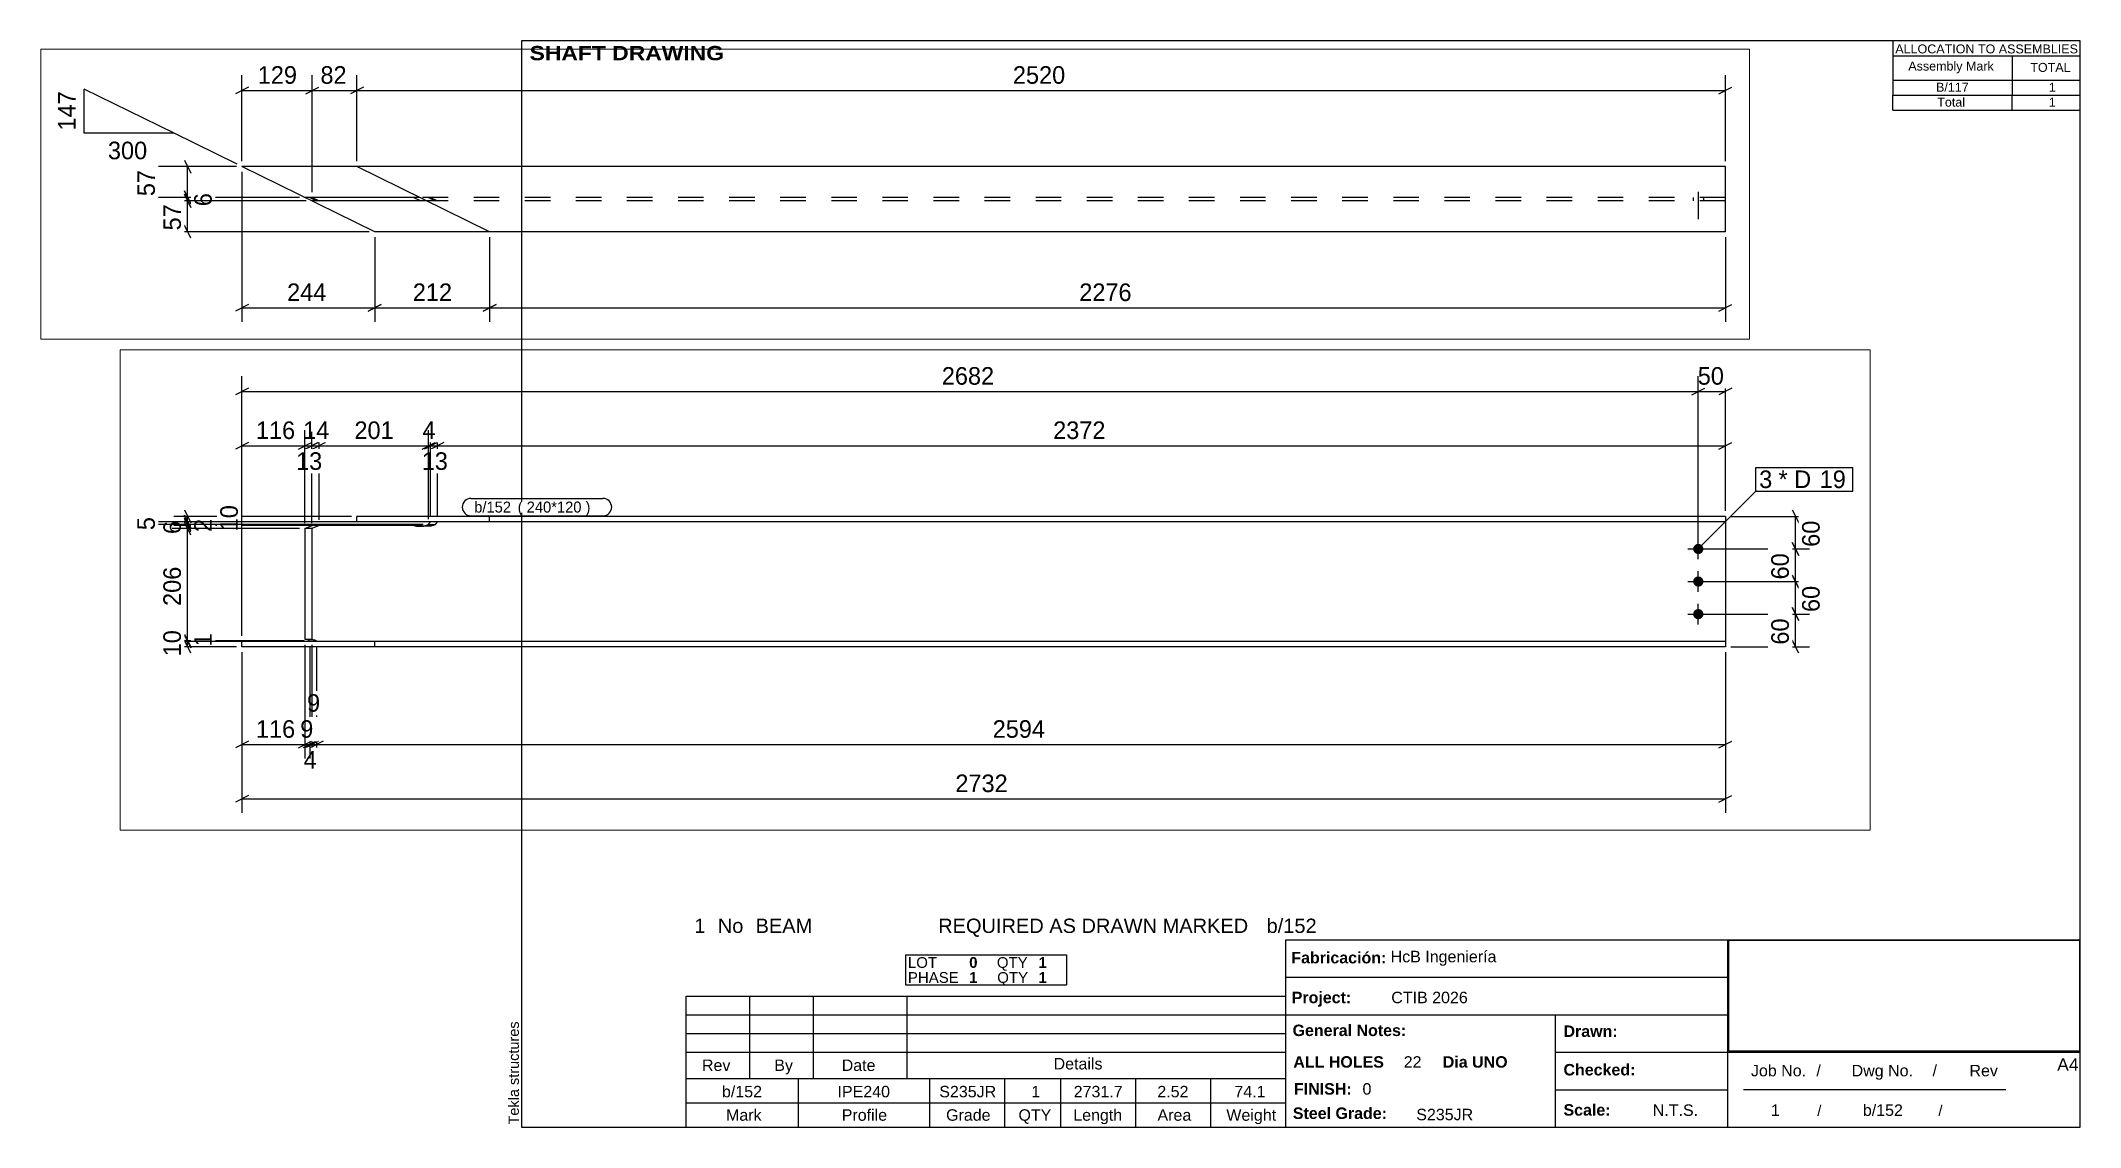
# Paper-space layout 'Layout1' of a CAD drawing. Header units: millimetres. Extents: x -84 to 292, y 5 to 205.
# The model-space entities are those that its viewports show. They can reach past a viewport. Long polylines and large blocks are cut down to what shows.
import ezdxf

# ---------------------------------------------------------------- set-up
doc = ezdxf.new("R2010")
doc.units = ezdxf.units.MM
doc.linetypes.add('DXK_LINE_DOT2', pattern=[3.9198, 1.9599, -1.9599])
doc.linetypes.add('DXK_LINE_DOT4', pattern=[0.9408, 0.4704, -0.4704])
doc.layers.add('Viewport layer', color=7, linetype='Continuous', plot=False)
doc.styles.add('Arial', font='ARIAL.TTF', dxfattribs={"height": 0.2})
doc.styles.add('Arial Black', font='ARIBLK.TTF', dxfattribs={"height": 0.2})
doc.styles.add('Arial Bold', font='ARIALBD.TTF', dxfattribs={"height": 0.2})
doc.styles.add('Comic Sans MS', font='COMIC.TTF', dxfattribs={"height": 0.2})

msp = doc.modelspace()

# ---------------------------------------------------------------- hatches: boundary and pattern name
at = {"linetype": 'Continuous'}
for points in [[(11042.7, 517.6, -1), (11061.7, 517.6, -1)], [(11042.7, 457.6, -1), (11061.7, 457.6, -1)], [(11042.7, 397.6, -1), (11061.7, 397.6, -1)]]:
    msp.add_hatch(color=3, dxfattribs=at).paths.add_polyline_path(points)

# ---------------------------------------------------------------- linework, layer by layer
at = {"color": 8, "linetype": 'Continuous'}
for p, q in [((11052.2, 527.6), (11052.2, 836)), ((11102.2, 587.6), (11102.2, 836)), ((8382.5, 813.6), (8358.5, 801.6)), ((11040.2, 801.6), (11064.2, 813.6)), ((11052.2, 807.6), (11102.2, 807.6)), ((11114.2, 813.6), (11090.2, 801.6)), ((8382.5, 713.6), (8358.5, 701.6)), ((8487, 701.6), (8511, 713.6)), ((8499, 565), (8499, 736)), ((8524.6, 713.6), (8500.6, 701.6)), ((8524.6, 713.6), (8500.6, 701.6)), ((8512.6, 571), (8512.6, 736)), ((8512.6, 571), (8512.6, 736)), ((8705.8, 701.6), (8729.8, 713.6)), ((8717.8, 577.8), (8717.8, 733.2)), ((8742.5, 713.6), (8718.5, 701.6)), ((8742.5, 713.6), (8718.5, 701.6)), ((8730.5, 577.8), (8730.5, 736)), ((8730.5, 577.8), (8730.5, 733.2)), ((11090.2, 701.6), (11114.2, 713.6)), ((11102.2, 587.6), (11102.2, 736)), ((8499, 707.6), (8512.6, 707.6)), ((8717.8, 707.6), (8730.5, 707.6)), ((8730.5, 707.6), (11102.2, 707.6)), ((8264.5, 573), (8276.5, 549)), ((8276.5, 543), (8264.5, 567)), ((11112.2, 577.6), (11259.7, 577.6)), ((11225.3, 589.6), (11237.3, 565.6)), ((11231.3, 517.6), (11231.3, 577.6)), ((8689.8, 561), (8242.1, 561)), ((8476.4, 555), (8242.1, 555)), ((8270.5, 555), (8270.5, 561)), ((11237.3, 505.6), (11225.3, 529.6)), ((11062.2, 517.6), (11259.7, 517.6)), ((80, 379), (80, 460.2)), ((245.4, 379), (80, 460.2)), ((382.4, 463.6), (358.4, 451.6)), ((370.4, 327.6), (370.4, 486)), ((487.9, 451.6), (511.9, 463.6)), ((499.9, 270.7), (499.9, 486)), ((499.9, 457.6), (582.1, 457.6)), ((594.1, 463.6), (570.1, 451.6)), ((594.1, 463.6), (570.1, 451.6)), ((582.1, 327.6), (582.1, 486)), ((582.1, 327.6), (582.1, 486)), ((582.1, 457.6), (3102.1, 457.6)), ((3090.1, 451.6), (3114.1, 463.6)), ((3102.1, 327.6), (3102.1, 486)), ((11062.2, 457.6), (11256.9, 457.6)), ((11237.3, 445.6), (11225.3, 469.6)), ((245.4, 379), (80, 379)), ((361.4, 322), (245.4, 379)), ((11062.2, 397.6), (11259.7, 397.6)), ((11237.3, 385.6), (11225.3, 409.6)), ((8484.8, 348.6), (8242.1, 348.6)), ((8484.8, 348.6), (8244.9, 348.6)), ((8476.4, 347.4), (8244.9, 347.4)), ((8264.5, 360.6), (8276.5, 336.6)), ((8264.5, 360.6), (8276.5, 336.6)), ((8276.5, 335.4), (8264.5, 359.4)), ((8270.5, 347.4), (8270.5, 348.6)), ((8499, 341.3), (8499, 132)), ((11237.3, 325.6), (11225.3, 349.6)), ((360.4, 317.6), (194, 317.6)), ((264.4, 329.6), (276.4, 305.6)), ((270.4, 260.7), (270.4, 317.6)), ((370.4, 307.6), (370.4, 32)), ((8370.5, 327.6), (8370.5, 132)), ((8370.5, 327.6), (8370.5, 32)), ((8507.9, 337.4), (8507.9, 132)), ((8507.9, 337.4), (8507.9, 132)), ((11102.2, 327.6), (11102.2, 132)), ((11102.2, 327.6), (11102.2, 32)), ((11112.2, 337.6), (11256.9, 337.6)), ((276.4, 248.7), (264.4, 272.7)), ((264.4, 272.7), (276.4, 248.7)), ((276.4, 242.5), (264.4, 266.5)), ((476.3, 260.7), (194, 260.7)), ((476.3, 260.7), (244.8, 260.7)), ((488.9, 254.5), (244.8, 254.5)), ((270.4, 254.5), (270.4, 260.7)), ((604.8, 197.6), (242, 197.6)), ((276.4, 185.6), (264.4, 209.6)), ((614.8, 187.6), (614.8, 32)), ((614.8, 187.6), (614.8, 32)), ((826.5, 187.6), (826.5, 32)), ((826.5, 187.6), (826.5, 32)), ((3102.1, 187.6), (3102.1, 32)), ((8382.5, 163.6), (8358.5, 151.6)), ((8483.3, 151.6), (8507.3, 163.6)), ((8487, 151.6), (8511, 163.6)), ((8511, 163.6), (8487, 151.6)), ((8495.3, 157.6), (8499, 157.6)), ((8519.9, 163.6), (8495.9, 151.6)), ((8519.9, 163.6), (8495.9, 151.6)), ((8499, 157.6), (8507.9, 157.6)), ((8507.9, 157.6), (11102.2, 157.6)), ((11090.2, 151.6), (11114.2, 163.6)), ((382.4, 63.6), (358.4, 51.6)), ((370.4, 57.6), (614.8, 57.6)), ((626.8, 63.6), (602.8, 51.6)), ((602.8, 51.6), (626.8, 63.6)), ((614.8, 57.6), (826.5, 57.6)), ((838.5, 63.6), (814.5, 51.6)), ((814.5, 51.6), (838.5, 63.6)), ((826.5, 57.6), (3102.1, 57.6)), ((3090.1, 51.6), (3114.1, 63.6)), ((8382.5, 63.6), (8358.5, 51.6)), ((8370.5, 57.6), (11102.2, 57.6)), ((11090.2, 51.6), (11114.2, 63.6))]:
    msp.add_line(p, q, dxfattribs=at)
at = {"color": 7, "linetype": 'Continuous'}
for p, q in [((8582.2, 567.8), (8582.2, 577.6)), ((11102.2, 577.6), (8582.2, 577.6)), ((11102.2, 567.8), (8582.2, 567.8)), ((8714.1, 562.7), (8717.8, 567.8)), ((8726.7, 562.7), (8730.5, 567.8)), ((8826.6, 567.8), (8826.6, 577.6)), ((11102.2, 577.6), (11102.2, 337.6)), ((8486.4, 555), (8500, 561)), ((8499, 555), (8486.4, 555)), ((8486.4, 555), (8486.4, 351.3)), ((8512.6, 561), (8499, 555)), ((8499, 555), (8499, 351.3)), ((8699.8, 561), (8500, 561)), ((8704.6, 559.5), (8699.8, 561)), ((8704.4, 559.6), (8714.1, 562.7)), ((8716.8, 559.5), (8704.6, 559.5)), ((8714.1, 562.7), (8726.7, 562.7)), ((8716.8, 559.5), (8726.7, 562.7)), ((8370.5, 337.6), (8370.5, 347.4)), ((11102.2, 347.4), (8370.5, 347.4)), ((8486.4, 351.3), (8499, 351.3)), ((8489.1, 351.1), (8486.4, 351.3)), ((8491.6, 350.6), (8489.1, 351.1)), ((8493.6, 349.7), (8491.6, 350.6)), ((8494.8, 348.6), (8493.6, 349.7)), ((8495.3, 347.4), (8494.8, 348.6)), ((8494.8, 348.6), (8507.5, 348.6)), ((8499, 351.3), (8501.8, 351.1)), ((8501.8, 351.1), (8504.2, 350.6)), ((8504.2, 350.6), (8506.2, 349.7)), ((8506.2, 349.7), (8507.5, 348.6)), ((8507.9, 347.4), (8507.5, 348.6)), ((8614.9, 337.6), (8614.9, 347.4)), ((614.8, 197.6), (370.4, 317.6)), ((3102.1, 317.6), (370.4, 317.6)), ((826.5, 197.6), (582.1, 317.6)), ((3102.1, 197.6), (3102.1, 317.6)), ((11102.2, 337.6), (8370.5, 337.6)), ((698, 260.7), (486.3, 260.7)), ((710.6, 254.5), (498.9, 254.5)), ((499.9, 260.7), (512.5, 254.5)), ((687.1, 260.7), (699.7, 254.5)), ((3102.1, 197.6), (614.8, 197.6))]:
    msp.add_line(p, q, dxfattribs=at)
at = {"color": 7, "linetype": 'DXK_LINE_DOT4'}
for p, q in [((8687.2, 561), (8691.9, 559.5)), ((8691.9, 559.5), (8704.2, 559.5)), ((8704.2, 559.5), (8704.4, 559.6)), ((8704.2, 559.5), (8704.6, 559.5)), ((507.4, 254.5), (494.8, 260.7)), ((495.2, 260.7), (507.8, 254.5)), ((3102.1, 260.7), (698, 260.7)), ((3102.1, 254.5), (710.6, 254.5)), ((714, 260.7), (726.6, 254.5)), ((717.7, 260.7), (730.4, 254.5))]:
    msp.add_line(p, q, dxfattribs=at)
at = {"color": 3, "linetype": 'Continuous'}
for p, q in [((11052.2, 498.6), (11052.2, 536.6)), ((11033.2, 517.6), (11071.2, 517.6)), ((11033.2, 457.6), (11071.2, 457.6)), ((11052.2, 438.6), (11052.2, 476.6)), ((11052.2, 378.6), (11052.2, 416.6)), ((11033.2, 397.6), (11071.2, 397.6))]:
    msp.add_line(p, q, dxfattribs=at)
at = {"color": 3, "linetype": 'DXK_LINE_DOT2'}
for p, q in [((3052.1, 271.3), (3052.1, 220.7)), ((3052.1, 271.3), (3052.1, 220.7)), ((3052.1, 271.3), (3052.1, 220.7)), ((3042.6, 260.7), (3042.6, 254.5)), ((3042.6, 260.7), (3042.6, 254.5)), ((3042.6, 260.7), (3042.6, 254.5)), ((3061.6, 260.7), (3061.6, 254.5)), ((3061.6, 260.7), (3061.6, 254.5)), ((3061.6, 260.7), (3061.6, 254.5))]:
    msp.add_line(p, q, dxfattribs=at)

# ---------------------------------------------------------------- wipeouts: each hides what was drawn before it
at = {"color": 0}
msp.add_wipeout([(11190.3, 629.7), (11190.3, 661.7), (11164.3, 661.7), (11164.3, 629.7)], dxfattribs=at)

# ---------------------------------------------------------------- next in the draw order: wipeouts: each hides what was drawn before it
for points in [[(11109.7, 813.6), (11109.7, 858.4), (11044.8, 858.4), (11044.8, 813.6)], [(9974.9, 713.6), (9974.9, 758.4), (9857.8, 758.4), (9857.8, 713.6)], [(8753.2, 656.8), (8753.2, 701.6), (8695.1, 701.6), (8695.1, 656.8)], [(11190.3, 629.7), (11190.3, 661.7), (11164.3, 661.7), (11164.3, 629.7)], [(8872.3, 584.6), (8872.3, 604.6), (8798.2, 604.6), (8798.2, 584.6)], [(8264.5, 577.5), (8219.7, 577.5), (8219.7, 538.6), (8264.5, 538.6)], [(11282.1, 580.1), (11237.3, 580.1), (11237.3, 515.1), (11282.1, 515.1)], [(573.4, 463.6), (573.4, 508.4), (508.5, 508.4), (508.5, 463.6)], [(1900.6, 463.6), (1900.6, 508.4), (1783.6, 508.4), (1783.6, 463.6)], [(70.4, 461.7), (25.6, 461.7), (25.6, 377.5), (70.4, 377.5)], [(216.4, 321.6), (171.6, 321.6), (171.6, 256.7), (216.4, 256.7)], [(321.2, 277), (276.4, 277), (276.4, 238.2), (321.2, 238.2)], [(8522.9, 211.6), (8522.9, 256.4), (8484, 256.4), (8484, 211.6)], [(9863.6, 163.6), (9863.6, 208.4), (9746.5, 208.4), (9746.5, 163.6)], [(538.1, 63.6), (538.1, 108.4), (447.1, 108.4), (447.1, 63.6)], [(762.7, 63.6), (762.7, 108.4), (678.6, 108.4), (678.6, 63.6)], [(2022.8, 63.6), (2022.8, 108.4), (1905.8, 108.4), (1905.8, 63.6)], [(9794.9, 63.6), (9794.9, 108.4), (9677.8, 108.4), (9677.8, 63.6)]]:
    msp.add_wipeout(points, dxfattribs=at)

# ---------------------------------------------------------------- next in the draw order: linework, layer by layer
at = {"color": 8, "linetype": 'Continuous'}
for p, q in [((11052.2, 527.6), (11052.2, 836)), ((8370.5, 807.6), (11052.2, 807.6)), ((11040.2, 801.6), (11064.2, 813.6)), ((8702.1, 701.6), (8726.1, 713.6)), ((8729.8, 713.6), (8705.8, 701.6)), ((8714.1, 572.7), (8714.1, 736)), ((8717.8, 577.8), (8717.8, 736)), ((8714.1, 707.6), (8717.8, 707.6)), ((8264.5, 574.7), (8276.5, 550.7)), ((8276.5, 549), (8264.5, 573)), ((8704.1, 562.7), (8244.9, 562.7)), ((8689.8, 561), (8244.9, 561)), ((8270.5, 561), (8270.5, 562.7)), ((11225.3, 529.6), (11237.3, 505.6)), ((11062.2, 517.6), (11256.9, 517.6)), ((11231.3, 457.6), (11231.3, 517.6)), ((370.4, 457.6), (499.9, 457.6)), ((487.9, 451.6), (511.9, 463.6)), ((499.9, 270.7), (499.9, 486)), ((8499, 341.3), (8499, 129.2)), ((8495.3, 337.4), (8495.3, 129.2)), ((264.4, 266.5), (276.4, 242.5)), ((488.9, 254.5), (242, 254.5)), ((270.4, 197.6), (270.4, 254.5))]:
    msp.add_line(p, q, dxfattribs=at)
at = {"color": 7, "linetype": 'Continuous'}
for p, q in [((11158.3, 623.7), (11158.3, 667.7)), ((11052.2, 517.6), (11158.3, 623.7))]:
    msp.add_line(p, q, dxfattribs=at)

# ---------------------------------------------------------------- next in the draw order: texts
at = {"color": 3, "style": 'Comic Sans MS'}
for s, height, p in [('50', 32.38, (11051.2, 820)), ('2372', 32.38, (9864.2, 720)), ('13', 32.38, (8701.5, 663.2)), ('82', 32.38, (514.9, 470)), ('2520', 32.38, (1790, 470)), ('9', 32.4, (8490.4, 218)), ('2594', 32.38, (9752.9, 170)), ('244', 32.38, (453.5, 70)), ('212', 32.38, (685, 70)), ('2276', 32.38, (1912.2, 70)), ('2732', 32.38, (9684.2, 70))]:
    msp.add_text(s, height=height, dxfattribs=at).set_placement(p)
for s, height, p in [('6', 32.4, (8258.1, 545)), ('60', 32.38, (11275.7, 521.5)), ('147', 32.38, (64, 383.9)), ('57', 32.38, (210, 263.1)), ('6', 32.4, (314.8, 244.6))]:
    msp.add_text(s, height=height, rotation=90.0002, dxfattribs=at).set_placement(p)

# ---------------------------------------------------------------- next in the draw order: wipeouts: each hides what was drawn before it
at = {"color": 0}
for points in [[(11266.1, 629.7), (11266.1, 661.7), (11199.9, 661.7), (11199.9, 629.7)], [(8872.3, 584.6), (8872.3, 604.6), (8798.2, 604.6), (8798.2, 584.6)]]:
    msp.add_wipeout(points, dxfattribs=at)

# ---------------------------------------------------------------- next in the draw order: linework, layer by layer
at = {"color": 7, "linetype": 'Continuous'}
msp.add_arc((8792.2, 594.6), 16, 90, 270, dxfattribs=at)

# ---------------------------------------------------------------- next in the draw order: wipeouts: each hides what was drawn before it
at = {"color": 0}
for points in [[(9769.9, 813.6), (9769.9, 858.4), (9652.8, 858.4), (9652.8, 813.6)], [(8735.4, 713.6), (8735.4, 758.4), (8696.5, 758.4), (8696.5, 713.6)], [(11266.1, 629.7), (11266.1, 661.7), (11199.9, 661.7), (11199.9, 629.7)], [(9029.3, 584.6), (9029.3, 604.6), (8878.3, 604.6), (8878.3, 584.6)], [(8321.3, 581.3), (8276.5, 581.3), (8276.5, 542.4), (8321.3, 542.4)], [(477.2, 463.6), (477.2, 508.4), (393.1, 508.4), (393.1, 463.6)], [(11225.3, 520.1), (11180.5, 520.1), (11180.5, 455.1), (11225.3, 455.1)], [(208.2, 324.6), (208.2, 369.4), (117.2, 369.4), (117.2, 324.6)], [(264.4, 258.5), (219.6, 258.5), (219.6, 193.6), (264.4, 193.6)], [(8516.6, 106.8), (8516.6, 151.6), (8477.7, 151.6), (8477.7, 106.8)]]:
    msp.add_wipeout(points, dxfattribs=at)

# ---------------------------------------------------------------- next in the draw order: linework, layer by layer
at = {"color": 8, "linetype": 'Continuous'}
for p, q in [((8702.1, 701.6), (8726.1, 713.6)), ((8714.1, 572.7), (8714.1, 736)), ((8512.6, 707.6), (8714.1, 707.6)), ((8572.2, 577.6), (8244.9, 577.6)), ((8688.1, 567.8), (8244.9, 567.8)), ((8264.5, 589.6), (8276.5, 565.6)), ((8276.5, 555.8), (8264.5, 579.8)), ((8264.5, 579.8), (8276.5, 555.8)), ((8276.5, 550.7), (8264.5, 574.7)), ((8276.5, 543), (8264.5, 567)), ((8270.5, 567.8), (8270.5, 577.6)), ((8270.5, 562.7), (8270.5, 567.8)), ((8270.5, 348.6), (8270.5, 555)), ((11062.2, 457.6), (11259.7, 457.6)), ((11225.3, 469.6), (11237.3, 445.6)), ((11231.3, 397.6), (11231.3, 457.6)), ((8486.4, 341.3), (8486.4, 132)), ((8495.3, 337.4), (8495.3, 132)), ((8474.4, 151.6), (8498.4, 163.6)), ((8507.3, 163.6), (8483.3, 151.6)), ((8486.4, 157.6), (8495.3, 157.6))]:
    msp.add_line(p, q, dxfattribs=at)

# ---------------------------------------------------------------- next in the draw order: texts
at = {"color": 3, "style": 'Comic Sans MS'}
for s, height, p in [('2682', 32.38, (9659.2, 820)), ('4', 32.4, (8702.9, 720)), ('3', 32.4, (11164.3, 629.7)), ('129', 32.38, (399.5, 470)), ('300', 32.38, (123.6, 331)), ('4', 32.4, (8484.1, 113.2))]:
    msp.add_text(s, height=height, dxfattribs=at).set_placement(p)
for s, height, p in [('2', 32.4, (8314.9, 548.8)), ('60', 32.38, (11218.9, 461.5)), ('57', 32.38, (258, 200))]:
    msp.add_text(s, height=height, rotation=90.0002, dxfattribs=at).set_placement(p)

# ---------------------------------------------------------------- next in the draw order: wipeouts: each hides what was drawn before it
at = {"color": 0}
for points in [[(11321, 629.7), (11321, 661.7), (11275.7, 661.7), (11275.7, 629.7)], [(9029.3, 584.6), (9029.3, 604.6), (8878.3, 604.6), (8878.3, 584.6)]]:
    msp.add_wipeout(points, dxfattribs=at)

# ---------------------------------------------------------------- next in the draw order: linework, layer by layer
at = {"color": 7, "linetype": 'Continuous'}
for p, q in [((8792.2, 610.6), (9035.3, 610.6)), ((8792.2, 578.6), (9035.3, 578.6))]:
    msp.add_line(p, q, dxfattribs=at)
msp.add_arc((9035.3, 594.6), 16, 270, 90, dxfattribs=at)

# ---------------------------------------------------------------- next in the draw order: texts
at = {"color": 3, "style": 'Comic Sans MS'}
for s, height, p in [('b/152', 20.23, (8798.2, 584.6)), ('(\xa0240*120\xa0) ', 20.234, (8878.3, 584.6))]:
    msp.add_text(s, height=height, dxfattribs=at).set_placement(p)

# ---------------------------------------------------------------- next in the draw order: wipeouts: each hides what was drawn before it
at = {"color": 0}
for points in [[(8534.8, 713.6), (8534.8, 758.4), (8476.8, 758.4), (8476.8, 713.6)], [(8655.4, 713.6), (8655.4, 758.4), (8571.2, 758.4), (8571.2, 713.6)], [(11321, 629.7), (11321, 661.7), (11275.7, 661.7), (11275.7, 629.7)], [(8369.3, 601.7), (8324.5, 601.7), (8324.5, 543.7), (8369.3, 543.7)], [(8264.5, 497.3), (8219.7, 497.3), (8219.7, 406.3), (8264.5, 406.3)], [(11282.1, 460.1), (11237.3, 460.1), (11237.3, 395.1), (11282.1, 395.1)], [(8321.3, 364), (8276.5, 364), (8276.5, 332), (8321.3, 332)], [(8510.3, 163.6), (8510.3, 208.4), (8471.4, 208.4), (8471.4, 163.6)]]:
    msp.add_wipeout(points, dxfattribs=at)

# ---------------------------------------------------------------- next in the draw order: linework, layer by layer
at = {"color": 8, "linetype": 'Continuous'}
for p, q in [((8370.5, 357.4), (8370.5, 836)), ((8370.5, 357.4), (8370.5, 736)), ((8474.4, 701.6), (8498.4, 713.6)), ((8486.4, 565), (8486.4, 733.2)), ((8511, 713.6), (8487, 701.6)), ((8499, 565), (8499, 733.2)), ((8486.4, 707.6), (8499, 707.6)), ((8688.1, 567.8), (8194.1, 567.8)), ((8704.1, 562.7), (8194.1, 562.7)), ((8476.4, 555), (8242.1, 555)), ((11062.2, 397.6), (11256.9, 397.6)), ((11225.3, 409.6), (11237.3, 385.6)), ((11231.3, 337.6), (11231.3, 397.6)), ((8476.4, 347.4), (8242.1, 347.4)), ((8264.5, 359.4), (8276.5, 335.4)), ((8276.5, 325.6), (8264.5, 349.6)), ((8270.5, 337.6), (8270.5, 347.4)), ((8486.4, 341.3), (8486.4, 132)), ((8360.5, 337.6), (8242.1, 337.6)), ((8370.5, 157.6), (8486.4, 157.6)), ((8474.4, 151.6), (8498.4, 163.6))]:
    msp.add_line(p, q, dxfattribs=at)
at = {"color": 7, "linetype": 'Continuous'}
for p, q in [((11158.3, 667.7), (11336.6, 667.7)), ((11336.6, 623.7), (11336.6, 667.7)), ((11158.3, 623.7), (11336.6, 623.7))]:
    msp.add_line(p, q, dxfattribs=at)

# ---------------------------------------------------------------- next in the draw order: texts
at = {"color": 3, "style": 'Comic Sans MS'}
for s, height, p in [('14', 32.38, (8483.2, 720)), ('201', 32.38, (8577.6, 720)), ('* D', 32.38, (11199.9, 629.7)), ('19', 32.38, (11275.7, 629.7)), ('9', 32.4, (8477.8, 170))]:
    msp.add_text(s, height=height, dxfattribs=at).set_placement(p)
for s, height, p in [('10', 32.38, (8362.9, 550.1)), ('206', 32.38, (8258.1, 412.7)), ('60', 32.38, (11275.7, 401.5)), ('1', 32.4, (8314.9, 338.4))]:
    msp.add_text(s, height=height, rotation=90.0002, dxfattribs=at).set_placement(p)

# ---------------------------------------------------------------- next in the draw order: wipeouts: each hides what was drawn before it
at = {"color": 0}
for points in [[(8521.7, 656.8), (8521.7, 701.6), (8463.7, 701.6), (8463.7, 656.8)], [(8216.5, 584.7), (8171.7, 584.7), (8171.7, 545.8), (8216.5, 545.8)], [(11225.3, 400.1), (11180.5, 400.1), (11180.5, 335.1), (11225.3, 335.1)], [(8264.5, 371.5), (8219.7, 371.5), (8219.7, 313.5), (8264.5, 313.5)], [(8467.1, 163.6), (8467.1, 208.4), (8389.8, 208.4), (8389.8, 163.6)]]:
    msp.add_wipeout(points, dxfattribs=at)

# ---------------------------------------------------------------- next in the draw order: linework, layer by layer
at = {"color": 8, "linetype": 'Continuous'}
for p, q in [((8474.4, 701.6), (8498.4, 713.6)), ((8486.4, 565), (8486.4, 736)), ((8370.5, 707.6), (8486.4, 707.6))]:
    msp.add_line(p, q, dxfattribs=at)

# ---------------------------------------------------------------- next in the draw order: texts
at = {"color": 3, "style": 'Comic Sans MS'}
for s, p in [('13', (8470.1, 663.2)), ('116', (8396.2, 170))]:
    msp.add_text(s, height=32.38, dxfattribs=at).set_placement(p)
for s, height, p in [('5', 32.4, (8210.1, 552.2)), ('60', 32.38, (11218.9, 341.5)), ('10', 32.38, (8258.1, 319.9))]:
    msp.add_text(s, height=height, rotation=90.0002, dxfattribs=at).set_placement(p)

# ---------------------------------------------------------------- next in the draw order: wipeouts: each hides what was drawn before it
at = {"color": 0}
msp.add_wipeout([(8467.1, 713.6), (8467.1, 758.4), (8389.8, 758.4), (8389.8, 713.6)], dxfattribs=at)

# ---------------------------------------------------------------- next in the draw order: texts
at = {"color": 3, "style": 'Comic Sans MS'}
msp.add_text('116', height=32.38, dxfattribs=at).set_placement((8396.2, 720))

psp = doc.layouts.get("Layout1")

# ---------------------------------------------------------------- linework, layer by layer
at = {"color": 5, "linetype": 'Continuous'}
for p, q in [((292, 205), (5, 205)), ((5, 205), (5, 5)), ((292, 5), (292, 205)), ((5, 5), (292, 5))]:
    psp.add_line(p, q, dxfattribs=at)
at = {"color": 7, "linetype": 'Continuous'}
for p, q in [((257.51, 205), (257.51, 197.75)), ((257.57, 202.24), (292, 202.24)), ((279.49, 202.24), (279.49, 197.75)), ((257.51, 197.75), (257.51, 195)), ((257.57, 197.75), (292, 197.75)), ((279.49, 197.75), (279.49, 195)), ((257.51, 192.23), (257.51, 194.99)), ((257.51, 192.23), (292, 192.23)), ((257.54, 194.99), (292, 194.99)), ((279.49, 192.23), (279.49, 194.99)), ((145.72, 5), (145.72, 39.5)), ((145.75, 39.5), (292, 39.5)), ((227.14, 5), (227.14, 39.5)), ((75.68, 36.74), (105.35, 36.74)), ((75.68, 36.74), (75.68, 33.98)), ((75.68, 33.98), (75.68, 31.22)), ((105.35, 36.74), (105.35, 33.98)), ((105.35, 33.98), (105.35, 31.22)), ((75.68, 31.22), (105.35, 31.22)), ((145.72, 32.6), (227.14, 32.6)), ((35.31, 13.97), (35.31, 29.15)), ((35.31, 29.15), (145.71, 29.15)), ((47.04, 13.97), (47.04, 29.15)), ((58.77, 13.97), (58.77, 29.15)), ((76.02, 13.97), (76.02, 29.15)), ((145.71, 13.97), (145.71, 29.15)), ((35.31, 25.7), (145.71, 25.7)), ((145.72, 25.7), (227.14, 25.7)), ((195.4, 5), (195.4, 25.7)), ((35.31, 22.25), (145.71, 22.25)), ((35.31, 18.8), (145.71, 18.8)), ((195.4, 18.8), (292, 18.8)), ((35.31, 13.96), (145.71, 13.97)), ((35.31, 9.49), (35.31, 13.96)), ((56.01, 9.49), (56.01, 13.97)), ((80.16, 9.49), (80.16, 13.97)), ((93.96, 9.49), (93.96, 13.97)), ((104.31, 9.49), (104.31, 13.97)), ((118.11, 9.49), (118.11, 13.97)), ((131.91, 9.49), (131.91, 13.97)), ((195.4, 11.9), (227.14, 11.9)), ((229.99, 11.92), (278.29, 11.92)), ((35.31, 9.48), (145.72, 9.49)), ((35.31, 5), (35.31, 9.48)), ((56.01, 5), (56.01, 9.48)), ((80.16, 5), (80.16, 9.48)), ((93.96, 5), (93.96, 9.48)), ((104.31, 5), (104.31, 9.48)), ((118.11, 5), (118.11, 9.48)), ((131.91, 5), (131.91, 9.48))]:
    psp.add_line(p, q, dxfattribs=at)
at = {"color": 2, "linetype": 'Continuous'}
for p, q in [((227.28, 39.46), (291.86, 39.46)), ((227.29, 19.02), (227.29, 39.46)), ((291.96, 19.03), (291.96, 39.47)), ((227.28, 19.03), (291.86, 19.03))]:
    psp.add_line(p, q, dxfattribs=at)

# ---------------------------------------------------------------- texts
at = {"color": 7}
for s, height, style, p in [(' SHAFT DRAWING', 2.6342, 'Arial Black', (5.3, 201.42)), ('ALLOCATION TO ASSEMBLIES', 1.6475, 'Arial', (257.95, 202.68)), ('Assembly Mark', 1.6475, 'Arial', (260.35, 199.52)), ('TOTAL', 1.648, 'Arial', (282.81, 199.28)), ('1', 2.64, 'Arial', (36.8, 40.76)), ('No', 2.636, 'Arial', (41.13, 40.76)), ('BEAM', 2.636, 'Arial', (48.08, 40.76)), ('REQUIRED AS DRAWN MARKED', 2.636, 'Arial', (81.71, 40.76)), ('b/152', 2.636, 'Arial', (142.18, 40.76)), ('b/152', 2.109, 'Arial', (41.89, 10.5)), ('IPE240', 2.109, 'Arial', (63.17, 10.5)), ('S235JR', 2.109, 'Arial', (81.91, 10.5)), ('1', 2.11, 'Arial', (98.86, 10.5)), ('2731.7', 2.109, 'Arial', (106.66, 10.5)), ('2.52', 2.109, 'Arial', (122.06, 10.5)), ('74.1', 2.109, 'Arial', (136.25, 10.5)), ('FINISH:', 2.107, 'Arial Bold', (147.22, 11)), ('0', 2.11, 'Arial', (159.84, 11))]:
    psp.add_text(s, height=height, dxfattribs=dict(at, style=style)).set_placement(p)
at = {"color": 7, "linetype": 'Continuous'}
for s, height, style, p in [('B/117', 1.648, 'Arial', (265.45, 195.63)), ('1', 1.65, 'Arial', (286.23, 195.63)), ('Total', 1.648, 'Arial', (265.67, 192.88)), ('1', 1.65, 'Arial', (286.21, 192.88)), ('HcB Ingeniería', 2.1088, 'Arial', (165.02, 35.36)), ('LOT', 1.977, 'Arial', (76.13, 34.33)), ('0', 1.98, 'Arial Bold', (87.41, 34.33)), ('QTY', 1.977, 'Arial', (92.51, 34.33)), ('1', 1.98, 'Arial Bold', (100.18, 34.33)), ('Fabricación:', 2.1074, 'Arial Bold', (146.73, 35.16)), ('PHASE', 1.977, 'Arial', (76.13, 31.57)), ('1', 1.98, 'Arial Bold', (87.41, 31.57)), ('QTY', 1.977, 'Arial', (92.58, 31.57)), ('1', 1.98, 'Arial Bold', (100.18, 31.57)), ('Project:', 2.107, 'Arial Bold', (146.81, 27.83)), ('CTIB 2026', 2.109, 'Arial', (165.14, 27.83)), ('General Notes:', 2.1074, 'Arial Bold', (146.96, 21.78)), ('Drawn:', 2.107, 'Arial Bold', (196.85, 21.62)), ('Rev', 2.109, 'Arial', (38.21, 15.35)), ('By', 2.109, 'Arial', (51.53, 15.35)), ('Date', 2.109, 'Arial', (63.94, 15.35)), ('Details', 2.109, 'Arial', (102.96, 15.63)), ('ALL HOLES', 2.107, 'Arial Bold', (147.1, 15.96)), ('22', 2.109, 'Arial', (167.43, 15.96)), ('Dia UNO', 2.107, 'Arial Bold', (174.62, 15.96)), ('Checked:', 2.107, 'Arial Bold', (196.85, 14.53)), ('Job No.', 2.109, 'Arial', (231.37, 14.37)), ('/', 2.11, 'Arial', (243.42, 14.37)), ('Dwg No.', 2.109, 'Arial', (249.91, 14.37)), ('/', 2.11, 'Arial', (264.81, 14.37)), ('Rev', 2.109, 'Arial', (271.61, 14.37)), ('A4', 2.307, 'Arial', (287.76, 15.38)), ('Mark', 2.109, 'Arial', (42.64, 6.19)), ('Profile', 2.109, 'Arial', (63.95, 6.19)), ('Grade', 2.109, 'Arial', (83.16, 6.19)), ('QTY', 2.109, 'Arial', (96.49, 6.19)), ('Length', 2.109, 'Arial', (106.58, 6.19)), ('Area', 2.109, 'Arial', (122.09, 6.19)), ('Weight', 2.109, 'Arial', (134.77, 6.19)), ('Steel Grade:', 2.1074, 'Arial Bold', (147.01, 6.52)), ('S235JR', 2.109, 'Arial', (169.74, 6.28)), ('Scale:', 2.107, 'Arial Bold', (196.85, 7.13)), ('N.T.S.', 2.109, 'Arial', (213.29, 7.08)), ('1', 2.11, 'Arial', (235.04, 7.08)), ('/', 1.98, 'Arial', (243.58, 7.08)), ('b/152', 2.109, 'Arial', (251.98, 7.08)), ('/', 1.98, 'Arial', (265.88, 7.08))]:
    psp.add_text(s, height=height, dxfattribs=dict(at, style=style)).set_placement(p)
at = {"color": 174, "linetype": 'Continuous', "style": 'Arial'}
psp.add_text('Tekla structures', height=1.9102, rotation=90, dxfattribs=at).set_placement((4.5, 5.5))

# ---------------------------------------------------------------- viewports
at = {"layer": 'Viewport layer', "view_target_point": (1573.06, 267)}
psp.add_viewport(center=(73.77, 176.79), size=(314.61, 53.4), view_center_point=(0, 0), view_height=534, dxfattribs=at)
at = {"layer": 'Viewport layer', "view_target_point": (9757.37, 442)}
psp.add_viewport(center=(92.19, 103.89), size=(322.25, 88.4), view_center_point=(0, 0), view_height=884, status=3, dxfattribs=at)

doc.saveas('drawing.dxf')
